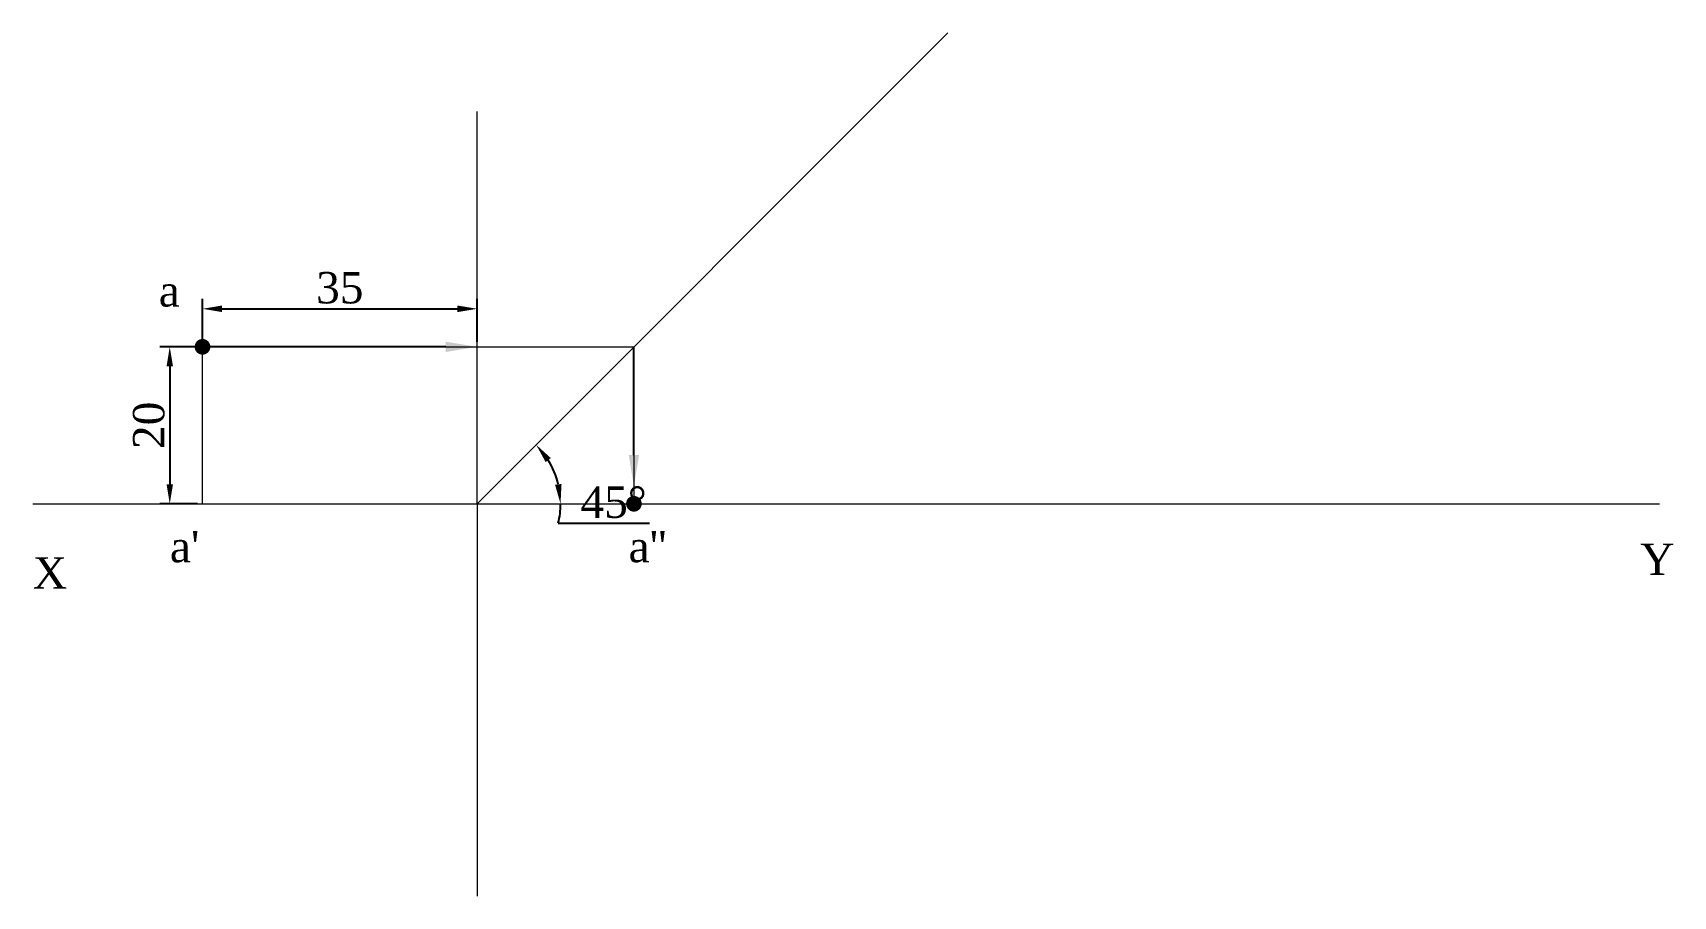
# Paper-space layout 'Layout6' of a CAD drawing. Header units: millimetres. Extents: x 34 to 244, y 34 to 144.
import ezdxf
from ezdxf import colors
from ezdxf.entities.mleader import LeaderData, LeaderLine
from ezdxf.math import Vec2, Vec3

# ---------------------------------------------------------------- set-up
doc = ezdxf.new("R2010")
doc.units = ezdxf.units.MM
doc.layers.add('PROJECTION LINE', color=5, linetype='Continuous', lineweight=5)
doc.layers.add('XY LINE', color=1, linetype='Continuous', lineweight=15)
doc.styles.get("Standard").update_dxf_attribs({"font": 'times.ttf', "height": 4})
doc.dimstyles.new('ISO-25', dxfattribs={"dimtxt": 4, "dimasz": 2.5, "dimexe": 1.25, "dimexo": 0.625, "dimtad": 1, "dimtoh": 1, "dimtxsty": 'Standard', "dimcen": 2.5, "dimadec": 0, "dimazin": 0, "dimtfac": 1, "dimtmove": 0, "dimatfit": 3, "dimfxl": 1, "dimarcsym": 0})

# ---------------------------------------------------------------- blocks, each defined once
blk = doc.blocks.new('*D24')
at = {"layer": 'Defpoints', "color": 0, "transparency": 16777216}
for p in [(56.04, 104.16), (51.86, 84.16), (56.04, 84.16)]:
    blk.add_point(p, dxfattribs=at)
at = {"layer": 'PROJECTION LINE', "color": 0, "lineweight": -2, "transparency": 16777216}
for p, q in [((55.41, 104.16), (50.61, 104.16)), ((51.86, 101.66), (51.86, 86.66)), ((55.41, 84.16), (50.61, 84.16))]:
    blk.add_line(p, q, dxfattribs=at)
at = {"layer": 'PROJECTION LINE', "color": 0, "transparency": 16777216}
for points in [[(51.45, 101.66), (52.28, 101.66), (51.86, 104.16)], [(51.45, 86.66), (52.28, 86.66), (51.86, 84.16)]]:
    blk.add_solid(points, dxfattribs=at)
at = {"layer": 'PROJECTION LINE', "color": 0, "transparency": 16777216, "insert": (49.2, 94.16), "char_height": 4, "attachment_point": 5, "rotation": 90}
blk.add_mtext('20', dxfattribs=at)
blk = doc.blocks.new('*D25')
at = {"layer": 'Defpoints', "color": 0, "transparency": 16777216}
for p in [(91.04, 109.01), (56.04, 104.16), (91.04, 104.16)]:
    blk.add_point(p, dxfattribs=at)
at = {"layer": 'PROJECTION LINE', "color": 0, "lineweight": -2, "transparency": 16777216}
for p, q in [((56.04, 104.79), (56.04, 110.26)), ((58.54, 109.01), (88.54, 109.01)), ((91.04, 104.79), (91.04, 110.26))]:
    blk.add_line(p, q, dxfattribs=at)
at = {"layer": 'PROJECTION LINE', "color": 0, "transparency": 16777216}
for points in [[(58.54, 109.43), (58.54, 108.59), (56.04, 109.01)], [(88.54, 109.43), (88.54, 108.59), (91.04, 109.01)]]:
    blk.add_solid(points, dxfattribs=at)
at = {"layer": 'PROJECTION LINE', "color": 0, "transparency": 16777216, "insert": (73.54, 111.67), "char_height": 4, "attachment_point": 5}
blk.add_mtext('35', dxfattribs=at)
blk = doc.blocks.new('*D26')
at = {"layer": 'Defpoints', "color": 0, "transparency": 16777216}
for p in [(151.05, 144.17), (100.26, 89.49), (34.4, 84.16), (91.04, 84.16), (241.79, 84.16)]:
    blk.add_point(p, dxfattribs=at)
at = {"layer": 'PROJECTION LINE', "color": 0, "lineweight": -2, "transparency": 16777216}
blk.add_line((101.39, 81.68), (113.01, 81.68), dxfattribs=at)
for start, end in [(13.4851, 31.5149), (346.5149, 0)]:
    blk.add_arc((91.04, 84.16), 10.65, start, end, dxfattribs=at)
at = {"layer": 'PROJECTION LINE', "color": 0, "transparency": 16777216}
for points in [[(99.79, 89.47), (100.44, 89.99), (98.57, 91.69)], [(101.81, 86.69), (100.98, 86.6), (101.68, 84.16)]]:
    blk.add_solid(points, dxfattribs=at)
at = {"layer": 'PROJECTION LINE', "color": 0, "transparency": 16777216, "insert": (108.45, 84.34), "char_height": 4, "attachment_point": 5}
blk.add_mtext('45°', dxfattribs=at)

psp = doc.layouts.new('Layout6')

# ---------------------------------------------------------------- linework, layer by layer
at = {"layer": 'PROJECTION LINE'}
for p, q in [((91.038, 84.163), (151.05, 144.175)), ((91.038, 84.163), (91.038, 134.163)), ((56.038, 84.163), (56.038, 104.163)), ((56.038, 104.163), (111.038, 104.163)), ((111.038, 104.163), (111.038, 84.163)), ((91.038, 84.163), (91.038, 34.163))]:
    psp.add_line(p, q, dxfattribs=at)
at = {"layer": 'PROJECTION LINE', "const_width": 1}
for points in [[(55.538, 104.163, 1), (56.538, 104.163, 1)], [(110.538, 84.163, 1), (111.538, 84.163, 1)]]:
    psp.add_lwpolyline(points, format="xyb", close=True, dxfattribs=at)
at = {"layer": 'XY LINE'}
psp.add_line((34.4, 84.163), (241.788, 84.163), dxfattribs=at)

# ---------------------------------------------------------------- texts
at = {"layer": 'PROJECTION LINE'}
for s, p in [('a', (50.456, 109.292)), ("a'", (51.874, 76.713)), ("a''", (110.359, 76.713))]:
    psp.add_text(s, height=4, dxfattribs=at).set_placement(p)
at = {"layer": 'XY LINE'}
for s, p in [('Y', (239.334, 75.095)), ('X', (34.4, 73.351))]:
    psp.add_text(s, height=4, dxfattribs=at).set_placement(p)

# ---------------------------------------------------------------- dimensions: what is measured, and where the dimension line sits
at = {"layer": 'PROJECTION LINE'}
dim = psp.add_angular_dim_2l(base=(100.259, 89.487), line1=((34.4, 84.163), (241.788, 84.163)), line2=((91.038, 84.163), (151.05, 144.175)), dimstyle='ISO-25', dxfattribs=at)
dim.commit()
dim.dimension.update_dxf_attribs({"geometry": '*D26', "text_midpoint": (108.452, 84.34)})
dim = psp.add_linear_dim(base=(91.038, 109.009), p1=(56.038, 104.163), p2=(91.038, 104.163), dimstyle='ISO-25', dxfattribs=at)
dim.commit()
dim.dimension.update_dxf_attribs({"geometry": '*D25', "text_midpoint": (73.538, 111.668)})
dim = psp.add_linear_dim(base=(51.865, 84.163), p1=(56.038, 104.163), p2=(56.038, 84.163), angle=90, dimstyle='ISO-25', dxfattribs=at)
dim.commit()
dim.dimension.update_dxf_attribs({"geometry": '*D24', "text_midpoint": (49.205, 94.163)})

# ---------------------------------------------------------------- leaders
ml = psp.add_multileader_mtext('Standard', dxfattribs=at)
ml.set_content('')
ml.set_leader_properties()
ml.build(insert=Vec2(0, 0))
ml.multileader.update_dxf_attribs({"has_dogleg": 0})
ctx = ml.context
ctx.base_point, ctx.plane_origin = Vec3(73.814, 103.515), Vec3(91.038, 104.163)
notes = []
notes.append((ctx, [(0, (1, 1, 0), (64.038, 104.163), (-1, 0), 8, [(0, [(91.038, 104.163)], 0, [])])]))
ctx.mtext, ml.multileader.dxf.content_type = None, 0
ml = psp.add_multileader_mtext('Standard', dxfattribs=at)
ml.set_content('')
ml.set_leader_properties()
ml.build(insert=Vec2(0, 0))
ml.multileader.update_dxf_attribs({"has_dogleg": 0})
ctx = ml.context
ctx.base_point, ctx.plane_origin = Vec3(127.588, 100.635), Vec3(111.038, 86.375)
notes.append((ctx, [(0, (1, 1, 0), (119.038, 104.163), (-1, 0), 8, [(0, [(111.038, 86.375)], 0, [])])]))
ctx.mtext, ml.multileader.dxf.content_type = None, 0
for ctx, leaders in notes:
    for number, flags, end, landing, length, lines in leaders:
        leader = LeaderData()
        leader.index, (leader.has_last_leader_line, leader.has_dogleg_vector, leader.attachment_direction) = number, flags
        leader.last_leader_point, leader.dogleg_vector, leader.dogleg_length = Vec3(end), Vec3(landing), length
        for number, points, colour, breaks in lines:
            line = LeaderLine()
            line.index, line.vertices, line.color, line.breaks = number, Vec3.list(points), colors.encode_raw_color(colour), breaks
            leader.lines.append(line)
        ctx.leaders.append(leader)

doc.saveas('drawing.dxf')
